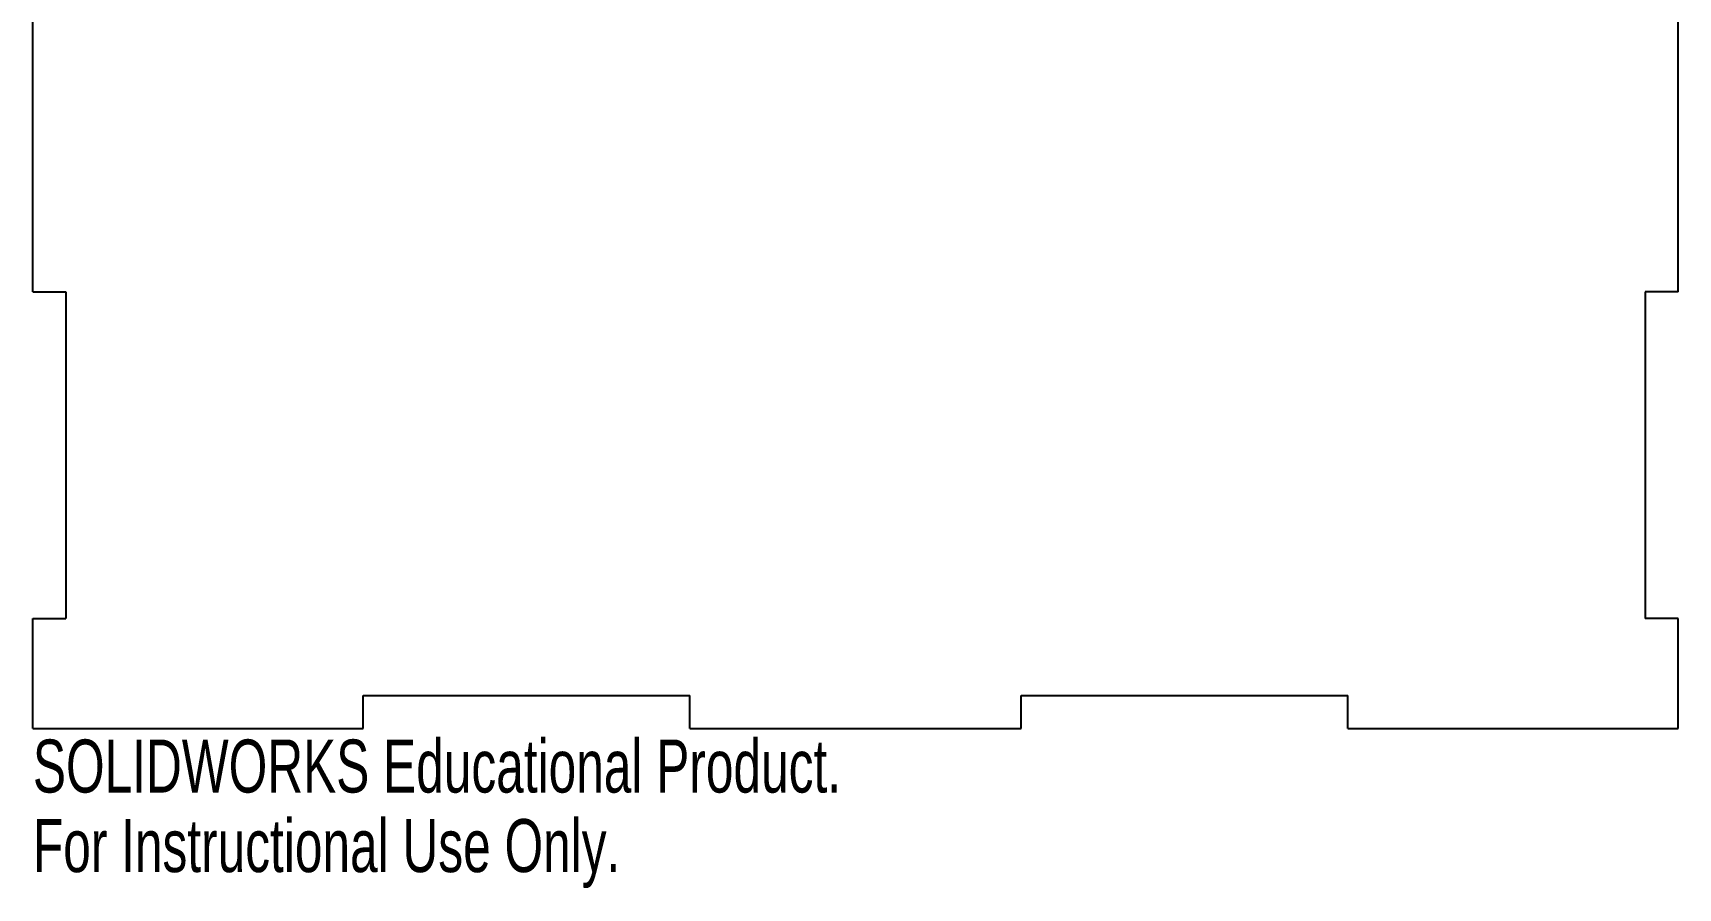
# Model space of a CAD drawing. Header units: millimetres. Extents: x 0 to 150, y -15 to 295.
# Drawn here: x 0 to 150, y -14.6 to 63.4 of the extents above; entities that cross this region are included whole.
import ezdxf

# ---------------------------------------------------------------- set-up
doc = ezdxf.new("R2010")
doc.units = ezdxf.units.MM
doc.styles.add('SLDTEXTSTYLE0', font='TXT', dxfattribs={"width": 0.7})

msp = doc.modelspace()

# ---------------------------------------------------------------- linework, layer by layer
at = {"color": 7, "linetype": 'Continuous', "lineweight": 25}
for p, q in [((0, 39.8), (0, 220)), ((150, 39.8), (150, 220)), ((0, 39.8), (3, 39.8)), ((3, 39.8), (3, 10)), ((150, 39.8), (147, 39.8)), ((147, 39.8), (147, 10)), ((0, 0), (0, 10)), ((0, 10), (3, 10)), ((150, 10), (147, 10)), ((150, 0), (150, 10)), ((30.1, 3), (59.9, 3)), ((30.1, 0), (30.1, 3)), ((59.9, 0), (59.9, 3)), ((90.1, 3), (119.9, 3)), ((90.1, 0), (90.1, 3)), ((119.9, 0), (119.9, 3)), ((0, 0), (30.1, 0)), ((59.9, 0), (90.1, 0)), ((119.9, 0), (150, 0))]:
    msp.add_line(p, q, dxfattribs=at)

# ---------------------------------------------------------------- texts
at = {"color": 7, "linetype": 'Continuous', "char_height": 4.8336, "attachment_point": 1, "style": 'SLDTEXTSTYLE0'}
for s, insert in [('SOLIDWORKS Educational Product.', (0, -1.02)), ('For Instructional Use Only.', (0, -8.27))]:
    msp.add_mtext(s, dxfattribs=dict(at, insert=insert))

doc.saveas('drawing.dxf')
